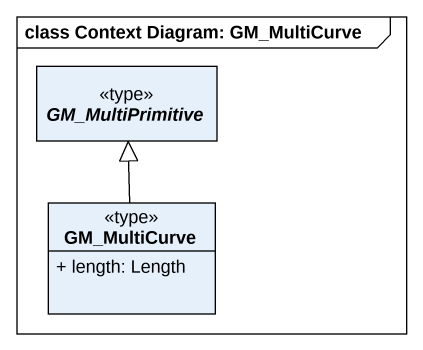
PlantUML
@startuml
mainframe class Context Diagram: GM_MultiCurve
hide circle
hide empty members
skinparam classAttributeIconSize 0
abstract class GM_MultiPrimitive <<type>>
class GM_MultiCurve <<type>> {
  + length: Length
}
GM_MultiCurve -up-|> GM_MultiPrimitive
@enduml
